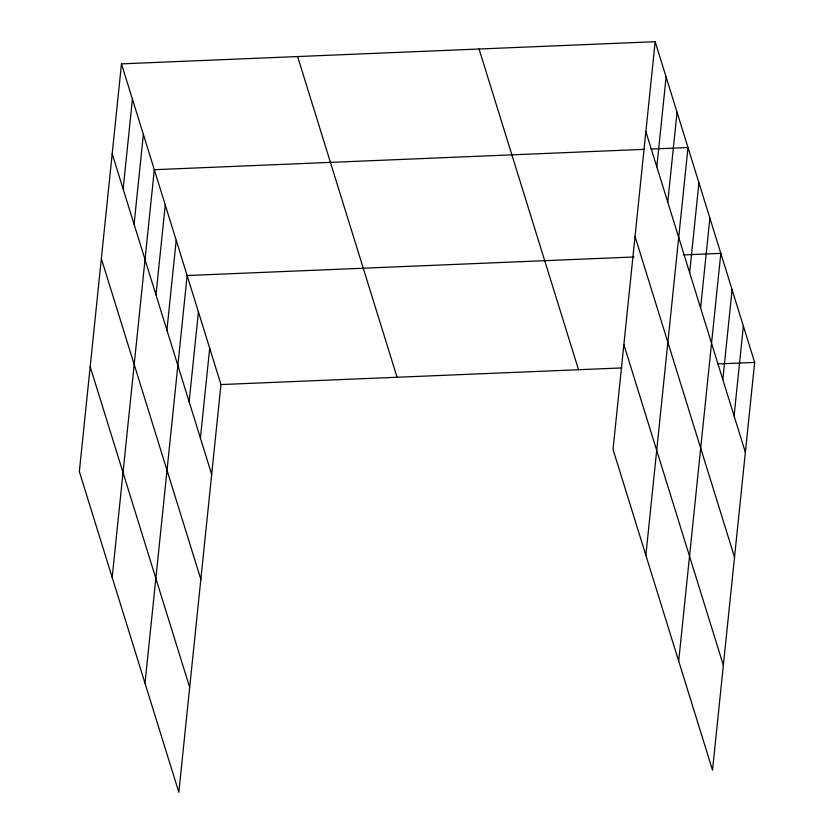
<?xml version="1.0" encoding="UTF-8"?>
<svg xmlns="http://www.w3.org/2000/svg" width="834" height="834" viewBox="0 0 834 834"><rect width="100%" height="100%" fill="white"/><g stroke="black" fill="none" stroke-linecap="round" stroke-linejoin="round"><path stroke-width="1.25" d="M121.483 63.864L79.345 471.596L178.841 792.3L220.968 384.568L121.483 63.864L655.159 41.7L754.655 362.404L712.517 770.136L613.032 449.432L655.159 41.7M123.14 189.026L132.429 99.142M134.076 224.304L143.365 134.42M112.183 577.42L154.311 169.698L644.599 149.338M155.968 294.861L165.257 204.976M166.915 330.139L176.203 240.255M145.012 683.255L187.15 275.533L634.048 256.976M189.13 401.759L198.419 311.874M200.41 438.111L209.699 348.226M656.817 166.863L666.105 76.978M667.763 202.141L677.052 112.256M645.86 555.267L687.998 147.535L650.989 149.067M689.645 272.697L698.934 182.813M700.591 307.975L709.88 218.091M678.688 661.091L720.826 253.369L683.817 254.902M722.817 379.595L732.106 289.711M734.087 415.947L743.375 326.063M220.968 384.568L621.935 367.919M717.647 363.947L754.655 362.404M645.87 131.584L745.367 452.289M635.028 236.47L734.525 557.185M623.863 344.536L723.359 665.251M479.05 49.018L578.535 369.723M297.592 56.545L397.088 377.26M112.194 153.748L211.69 474.452M101.352 258.634L200.848 579.338M90.187 366.699L189.683 687.414"/></g></svg>
